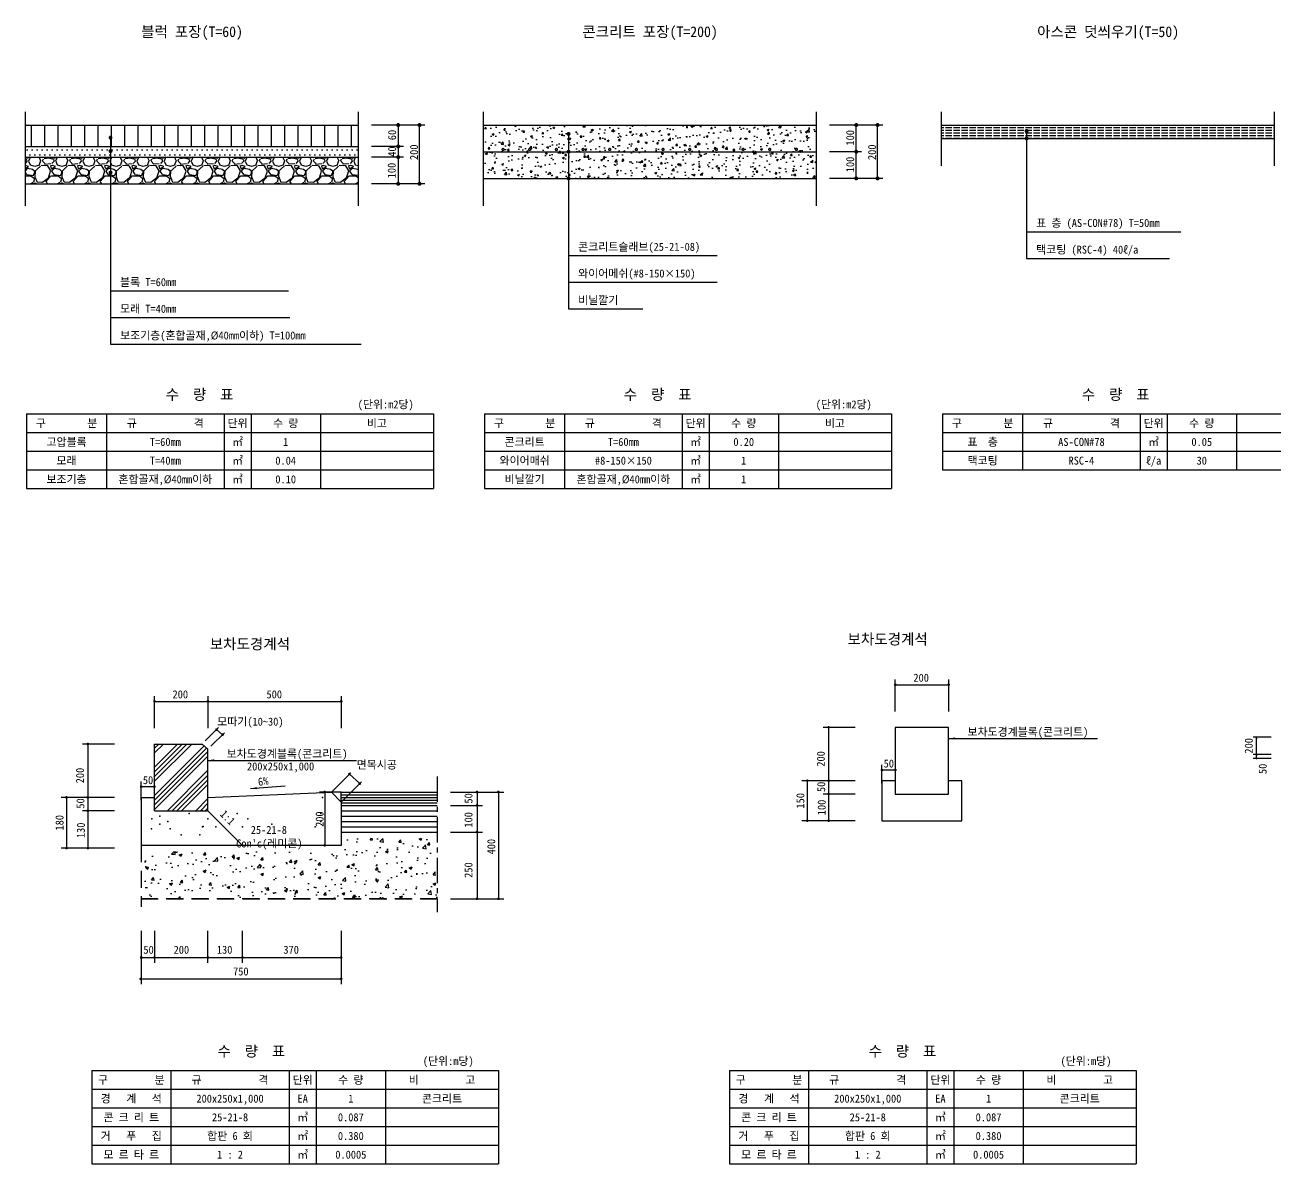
# Model space of a CAD drawing. Header units: inches. Extents: x 75 to 811, y 32 to 509.
# Drawn here: x 74.6 to 543.6, y 81.2 to 508.2 of the extents above; entities that cross this region are included whole.
import ezdxf
from ezdxf.enums import TextEntityAlignment as Align

# ---------------------------------------------------------------- set-up
doc = ezdxf.new("R2010")
doc.units = ezdxf.units.IN
doc.header["$MEASUREMENT"] = 0
for name, pattern in [('CENTER', [50.8, 31.75, -6.35, 6.35, -6.35]), ('HIDDEN', [9.525, 6.35, -3.175]), ('HIDDEN2', [4.7625, 3.175, -1.5875])]:
    doc.linetypes.add(name, pattern=pattern)
for name, color, linetype in [('-C-계획고', 3, 'Continuous'), ('ARHT', 8, 'Continuous'), ('COCN', 1, 'Continuous'), ('CODN', 1, 'Continuous'), ('COMM', 7, 'Continuous'), ('FORM', 7, 'Continuous'), ('TEXT', 3, 'Continuous')]:
    doc.layers.add(name, color=color, linetype=linetype)
doc.styles.add('돋움', font='')
doc.styles.get('돋움').set_extended_font_data('DotumChe')
pattern_1 = [(50, (-139.574, -37.071), (7.1726, -0.62752), [0.75, -8.25]), (355, (-139.574, -37.071), (-1.38751, 7.52192), [0.6, -6.6]), (100.4514, (-138.976, -37.123), (5.78509, 6.8944), [0.6374, -7.01142]), (46.1842, (-139.574, -35.071), (10.67241, -1.65519), [1.125, -12.375]), (96.6356, (-138.684, -35.209), (9.34662, 9.74119), [0.9561, -10.51714]), (351.1842, (-139.574, -35.071), (9.34662, 9.74119), [0.9, -9.9]), (21, (-138.574, -35.571), (5.96907, -4.02619), [0.75, -8.25]), (326, (-138.574, -35.571), (2.43315, 7.2515), [0.6, -6.6]), (71.4514, (-138.0764, -35.9065), (8.402224, 3.22531), [0.6374, -7.01142]), (37.5, (-139.5738, -37.071), (0.121599, 3.3289385), [0, -6.52, 0, -6.7, 0, -6.625]), (7.5, (-139.5738, -37.071), (2.630695, 3.944117), [0, -3.82, 0, -6.37, 0, -2.525]), (327.5, (-141.8038, -37.071), (5.338224, -0.225549), [0, -2.5, 0, -7.8, 0, -10.35]), (317.5, (-142.804, -37.071), (5.831862, 1.00105), [0, -3.25, 0, -5.18, 0, -7.35])]

# ---------------------------------------------------------------- blocks, each defined once
blk = doc.blocks.new('_DOT')
at = {"color": 0, "linetype": 'ByBlock'}
blk.add_line((-0.5, 0), (-1, 0), dxfattribs=at)
at = {"color": 0, "linetype": 'ByBlock', "const_width": 0.5}
blk.add_lwpolyline([(-0.25, 0, 1), (0.25, 0, 1)], format="xyb", close=True, dxfattribs=at)

msp = doc.modelspace()

# ---------------------------------------------------------------- hatches: boundary and pattern name
at = {"layer": 'ARHT', "linetype": 'Continuous'}
h = msp.add_hatch(dxfattribs=at)
h.set_pattern_fill('ACAD_ISO05W100', color=256, angle=90, style=0)
h.set_pattern_definition([(90, (-2612.972, -1511.939), (-5, 3e-16), [24, -3, 0.5, -3, 0.5, -3])])
h.paths.add_polyline_path([(74.56, 470.71), (74.56, 462.71), (199.49, 462.71), (199.49, 470.71)])
at = {"layer": 'ARHT'}
h = msp.add_hatch(dxfattribs=at)
h.set_pattern_fill('AR-CONC', color=256)
h.set_pattern_definition(pattern_1)
h.paths.add_polyline_path([(246.31, 470.71), (246.31, 460.71), (371.24, 460.71), (371.24, 470.71)])
h = msp.add_hatch(dxfattribs=at)
h.set_pattern_fill('ACAD_ISO02W100', color=256, scale=0.2)
h.set_pattern_definition([(0, (-132.3222, -18.171), (0, 1), [2.4, -0.6])])
h.paths.add_polyline_path([(418.06, 470.71), (418.06, 465.71), (542.99, 465.71), (542.99, 470.71)])
h = msp.add_hatch(dxfattribs=at)
h.set_pattern_fill('DOTS', color=256, scale=30, style=0)
h.set_pattern_definition([(0, (3765.3883, -1616.146), (0.9375, 1.875), [0, -1.875])])
h.paths.add_polyline_path([(74.56, 462.71), (74.56, 458.71), (199.49, 458.71), (199.49, 462.71)])
h = msp.add_hatch(dxfattribs=at)
h.set_pattern_fill('AR-CONC', color=256)
h.set_pattern_definition(pattern_1)
h.paths.add_polyline_path([(246.31, 460.71), (246.31, 450.71), (371.24, 450.71), (371.24, 460.71)])
h = msp.add_hatch(dxfattribs=at)
h.set_pattern_fill('GRAVEL', color=256, scale=0.4, style=0)
h.set_pattern_definition([(228.0128, (756.0178, -30.5203), (-81.28006906, -91.44011236), [1.36688, -135.322]), (184.9697, (755.10343, -31.5363), (121.92019722, 10.1599283), [2.34562, -232.216]), (132.5104, (752.7666, -31.7395), (101.59992607, -111.76010917), [1.65393, -163.7388]), (267.2737, (748.80423, -34.2795), (10.15995588, 203.1999346), [2.13602, -211.4656]), (292.8337, (748.70263, -36.4131), (-50.80014422, 121.92006932), [2.09454, -207.3592]), (357.2737, (749.51543, -38.3435), (-203.1999346, 10.15995588), [2.13602, -211.4656]), (37.6942, (751.64903, -38.4451), (-132.08008345, -101.59990943), [2.82478, -279.6524]), (72.2553, (753.88423, -36.7179), (71.12014226, 223.52006482), [2.66688, -264.0212]), (121.4296, (754.69703, -34.1779), (-81.28002094, 132.07984464), [2.14325, -212.182]), (175.2364, (753.5794, -32.3491), (111.7599122, -10.15990465), [2.44685, -119.8956]), (222.3974, (751.14103, -32.1459), (-121.92000367, -111.7598546), [3.16431, -313.2672]), (138.8141, (758.8626, -34.3811), (-71.1199547, 60.9599062), [1.08002, -106.9224]), (171.4692, (758.04983, -33.6699), (132.07979838, -20.3200512), [2.05473, -203.4184]), (225, (756.018, -33.365), (-2e-15, -10.159993), [1.43684, -12.93156]), (203.1986, (755.3066, -32.1459), (50.8001713, 20.320089), [0.77376, -76.6024]), (291.8014, (754.5954, -32.4507), (-10.160007, 30.4800196), [1.09426, -53.6192]), (30.9638, (755.0018, -33.4667), (30.479968, 20.320016), [1.77728, -57.4652]), (161.5651, (756.5258, -32.5523), (20.320009, -10.159985), [1.28515, -30.8436]), (16.3895, (748.7026, -32.4507), (101.60005606, 30.4799366), [1.80035, -178.2352]), (70.3462, (750.4298, -31.9427), (-40.63988675, -111.75984195), [1.5104, -149.5288]), (293.1986, (756.5258, -30.5203), (-20.320089, 50.8001713), [1.54752, -75.8288]), (343.6105, (757.1354, -31.9427), (-101.60005606, 30.4799366), [1.80035, -178.2352]), (339.444, (748.7026, -38.7499), (-50.800063, 20.3199753), [1.73614, -85.0708]), (294.7751, (750.3282, -39.3595), (-50.7998816, 111.7599481), [1.45469, -144.0144]), (66.8014, (756.6274, -40.6803), (20.320089, 50.8001713), [1.54752, -75.8288]), (17.354, (757.237, -39.2579), (-132.08000713, -40.6399387), [1.70313, -168.6096]), (69.444, (751.649, -40.6803), (-20.3199753, -50.800063), [0.86807, -85.9392]), (101.3099, (756.0178, -40.6803), (-10.15995, 40.63987), [0.51806, -51.288]), (165.9638, (755.9162, -40.1723), (30.4800214, -10.1599824), [2.09454, -39.7962]), (186.009, (753.8842, -39.6643), (101.59985018, 10.15997627), [1.94107, -192.1656]), (303.6901, (755.0018, -34.381), (-10.1600035, 20.31998), [1.4653, -35.16712]), (353.1572, (755.81463, -35.6003), (172.72007143, -20.320091), [2.55823, -253.264]), (60.9454, (758.3546, -35.9051), (-40.6399055, -71.1198304), [1.04603, -103.5576]), (90, (758.863, -34.991), (-10.16, 10.16), [0.6096, -9.5504]), (120.2564, (753.681, -39.3595), (40.63991387, -71.1199641), [1.41147, -139.7356]), (48.0128, (752.9698, -38.1403), (81.28006906, 91.44011236), [2.73377, -133.9552]), (0, (754.799, -36.108), (10.16, 10.16), [2.6416, -7.5184]), (325.3048, (757.4402, -36.1083), (-101.59982396, 71.12000676), [1.60644, -159.0372]), (254.0546, (758.761, -37.0227), (-10.160026, -40.6400968), [1.47932, -72.4868]), (207.646, (758.35463, -38.4451), (-193.0399322, -101.6000639), [2.40858, -238.45]), (175.4261, (756.22103, -39.5627), (-132.08003042, 10.15995084), [2.54812, -252.2632]), (175.4261, (756.22103, -39.5627), (-132.08003042, 10.15995084), [2.54812, -252.2632])])
h.paths.add_polyline_path([(74.56, 458.71), (74.56, 448.71), (199.49, 448.71), (199.49, 458.71)])
h = msp.add_hatch(dxfattribs=at)
h.set_pattern_fill('AR-CONC', color=256, scale=1.5, style=0)
h.set_pattern_definition([(50, (45.313, -27.561), (10.7589, -0.94128), [1.125, -12.375]), (355, (45.313, -27.561), (-2.08127, 11.2829), [0.9, -9.9]), (100.4514, (46.21, -27.64), (8.67764, 10.3416), [0.9561, -10.51713]), (46.184, (45.313, -24.561), (16.0086, -2.4828), [1.6875, -18.5625]), (96.6356, (46.647, -24.768), (14.0199, 14.6118), [1.43415, -15.7757]), (351.184, (45.313, -24.561), (14.0199, 14.6118), [1.35, -14.85]), (21, (46.813, -25.311), (8.9536, -6.03928), [1.125, -12.375]), (326, (46.813, -25.311), (3.64973, 10.87725), [0.9, -9.9]), (71.4514, (47.559, -25.815), (12.60334, 4.83796), [0.9561, -10.51713]), (37.5, (45.313, -27.5614), (0.1824, 4.99341), [0, -9.78, 0, -10.05, 0, -9.9375]), (7.5, (45.313, -27.5614), (3.94604, 5.91618), [0, -5.73, 0, -9.555, 0, -3.7875]), (327.5, (41.968, -27.5614), (8.007337, -0.338323), [0, -3.75, 0, -11.7, 0, -15.525]), (317.5, (40.468, -27.5614), (8.7478, 1.50157), [0, -4.875, 0, -7.77, 0, -11.025])])
h.paths.add_polyline_path([(118.11, 198.38), (118.11, 180.65), (229.05, 180.65), (229.05, 203.39), (193.11, 203.39), (193.11, 198.38)])

# ---------------------------------------------------------------- linework, layer by layer
at = {"layer": '-C-계획고'}
msp.add_lwpolyline([(420.89, 244.89), (400.89, 244.89), (400.89, 219.89), (420.89, 219.89)], close=True, dxfattribs=at)
msp.add_lwpolyline([(400.89, 224.89), (395.89, 224.89), (395.89, 209.89), (425.89, 209.89), (425.89, 224.89), (420.89, 224.89)], dxfattribs=at)
at = {"layer": 'ARHT'}
for p, q in [((123.11, 224.71), (137.05, 238.66)), ((123.11, 226.48), (135.28, 238.66)), ((123.11, 228.25), (133.52, 238.66)), ((123.11, 230.02), (131.75, 238.66)), ((123.11, 237.09), (124.68, 238.66)), ((123.11, 235.32), (126.45, 238.66)), ((123.11, 219.41), (141.7, 238)), ((123.11, 217.64), (142.62, 237.15)), ((123.11, 215.87), (143.11, 235.87)), ((123.11, 214.11), (143.11, 234.11)), ((127.96, 213.66), (143.11, 228.8)), ((129.73, 213.66), (143.11, 227.04)), ((131.5, 213.66), (143.11, 225.27)), ((133.27, 213.66), (143.11, 223.5)), ((138.57, 213.66), (143.11, 218.2)), ((140.34, 213.66), (143.11, 216.43)), ((193.1, 219.66), (229.05, 219.66)), ((193.1, 218.66), (229.05, 218.66)), ((193.1, 217.66), (229.05, 217.66)), ((193.1, 216.66), (229.05, 216.66)), ((142.1, 213.66), (143.11, 214.66)), ((193.1, 213.66), (229.05, 213.66)), ((193.1, 211.66), (229.05, 211.66)), ((193.1, 209.66), (229.05, 209.66)), ((193.1, 207.66), (229.05, 207.66))]:
    msp.add_line(p, q, dxfattribs=at)
for p in [(186.11, 218.67), (125.11, 211.67), (136.11, 212.67), (141.11, 213.67), (154.11, 212.67), (185.45, 212.67), (121.98, 206.9), (122.11, 210.67), (125.11, 208.67), (128.11, 209.67), (128.98, 206.9), (141.11, 207.67), (141.42, 207.73), (143.11, 210.67), (146.11, 207.67), (156.11, 207.67), (158.11, 210.67), (167.11, 208.67), (183.34, 207.67), (185.45, 209.67), (133.11, 204.66), (140.11, 204.66)]:
    msp.add_point(p, dxfattribs=at)
at = {"layer": 'COCN', "linetype": 'CENTER', "ltscale": 0.3}
msp.add_line((229.05, 226.52), (229.05, 175.65), dxfattribs=at)
at = {"layer": 'COCN'}
for points in [[(74.56, 475.71), (74.56, 440.4)], [(199.49, 475.71), (199.49, 440.4)], [(246.31, 475.71), (246.31, 440.4)], [(371.24, 475.71), (371.24, 440.4)], [(418.06, 475.71), (418.06, 455.4)], [(542.99, 475.71), (542.99, 455.4)]]:
    msp.add_lwpolyline(points, dxfattribs=at)
at = {"layer": 'CODN', "linetype": 'Continuous'}
for p, q in [((224.49, 470.71), (204.49, 470.71)), ((222.49, 448.71), (222.49, 470.71)), ((396.24, 470.71), (376.24, 470.71)), ((386.24, 450.71), (386.24, 470.71)), ((394.24, 450.71), (394.24, 470.71)), ((106.61, 465.97), (106.61, 388.52)), ((278.36, 467.37), (278.36, 401.77)), ((450.11, 468.49), (450.11, 420.7)), ((216.49, 462.71), (204.49, 462.71)), ((388.24, 460.71), (376.24, 460.71)), ((216.49, 458.71), (204.49, 458.71)), ((396.24, 450.71), (376.24, 450.71)), ((224.49, 448.71), (204.49, 448.71)), ((216.49, 448.71), (204.49, 448.71)), ((450.11, 430.7), (507.92, 430.7)), ((278.36, 421.77), (334.05, 421.77)), ((450.11, 420.7), (503.71, 420.7)), ((106.61, 408.52), (173.37, 408.52)), ((278.36, 411.77), (334.05, 411.77)), ((278.36, 401.77), (306.24, 401.77)), ((106.61, 398.52), (173.8, 398.52)), ((106.61, 388.52), (200.57, 388.52)), ((400.89, 250.89), (400.89, 262.89)), ((420.89, 262.89), (420.89, 250.89)), ((400.89, 260.89), (420.89, 260.89)), ((123.11, 244.66), (123.11, 256.66)), ((123.11, 254.66), (193.11, 254.66)), ((143.11, 256.66), (143.11, 244.66)), ((193.11, 256.66), (193.11, 244.66)), ((385.89, 244.89), (373.89, 244.89)), ((375.89, 244.89), (375.89, 209.74)), ((420.89, 240.73), (476.65, 240.73)), ((108.11, 238.66), (96.11, 238.66)), ((98.11, 238.66), (98.11, 199.51)), ((143.11, 232.53), (198.86, 232.53)), ((395.89, 223.9), (395.89, 230.9)), ((400.89, 228.9), (395.89, 228.9)), ((118.11, 217.67), (118.11, 224.67)), ((123.11, 222.67), (118.11, 222.67)), ((159.11, 221.94), (172.11, 222.94)), ((385.89, 224.89), (365.89, 224.89)), ((367.89, 224.89), (367.89, 209.74)), ((108.11, 218.66), (88.11, 218.66)), ((90.11, 218.66), (90.11, 199.51)), ((385.89, 219.89), (373.89, 219.89)), ((108.11, 213.66), (96.11, 213.66)), ((118.11, 168.61), (118.11, 148.61)), ((123.11, 168.61), (123.11, 156.61)), ((143.11, 156.61), (143.11, 168.61)), ((156.1, 156.61), (156.1, 168.61)), ((193.11, 168.61), (193.11, 148.61)), ((118.14, 158.61), (193.11, 158.61)), ((117.95, 150.61), (193.11, 150.61))]:
    msp.add_line(p, q, dxfattribs=at)
at = {"layer": 'CODN'}
for p, q in [((142.11, 239.84), (147.13, 244.84)), ((148.58, 242.16), (146.33, 244.12)), ((144.27, 237.82), (149.38, 242.89)), ((541.87, 241.18), (535.03, 241.18)), ((536.31, 233.19), (536.31, 241.18)), ((541.87, 234.79), (535.03, 234.79)), ((541.87, 234.79), (535.03, 234.79)), ((536.31, 236.71), (536.31, 238.63)), ((536.31, 233.19), (536.31, 234.79)), ((541.87, 233.19), (535.03, 233.19)), ((189.69, 220.87), (196.72, 227.9)), ((200.07, 223.82), (196.21, 227.39)), ((193.11, 220.66), (184.92, 220.66)), ((193.41, 217.17), (200.68, 224.43)), ((234.05, 220.66), (254.05, 220.66)), ((244.05, 220.66), (244.05, 180.65)), ((252.05, 220.66), (252.05, 180.65)), ((234.05, 215.66), (246.05, 215.66)), ((385.89, 209.89), (365.89, 209.89)), ((234.05, 205.66), (246.05, 205.66)), ((108.11, 199.66), (88.11, 199.66)), ((234.05, 180.65), (254.05, 180.65)), ((234.05, 180.65), (246.05, 180.65))]:
    msp.add_line(p, q, dxfattribs=at)
at = {"layer": 'CODN', "linetype": 'HIDDEN2', "ltscale": 5}
for p, q in [((193.11, 220.66), (189.48, 220.66)), ((193.11, 216.87), (193.11, 220.66))]:
    msp.add_line(p, q, dxfattribs=at)
at = {"layer": 'CODN', "linetype": 'Continuous', "const_width": 0.75}
for points in [[(214.11, 470.71, 1), (214.86, 470.71, 1)], [(222.11, 470.71, 1), (222.86, 470.71, 1)], [(385.86, 470.71, 1), (386.61, 470.71, 1)], [(393.86, 470.71, 1), (394.61, 470.71, 1)], [(449.74, 468.49, 1), (450.49, 468.49, 1)], [(106.24, 465.97, 1), (106.99, 465.97, 1)], [(277.99, 467.37, 1), (278.74, 467.37, 1)], [(449.74, 465.71, 1), (450.49, 465.71, 1)], [(106.24, 460.95, 1), (106.99, 460.95, 1)], [(214.11, 462.71, 1), (214.86, 462.71, 1)], [(277.99, 460.71, 1), (278.74, 460.71, 1)], [(385.86, 460.71, 1), (386.61, 460.71, 1)], [(214.11, 458.71, 1), (214.86, 458.71, 1)], [(106.24, 452.89, 1), (106.99, 452.89, 1)], [(277.99, 450.71, 1), (278.74, 450.71, 1)], [(385.86, 450.71, 1), (386.61, 450.71, 1)], [(393.86, 450.71, 1), (394.61, 450.71, 1)], [(214.11, 448.71, 1), (214.86, 448.71, 1)], [(222.11, 448.71, 1), (222.86, 448.71, 1)]]:
    msp.add_lwpolyline(points, format="xyb", close=True, dxfattribs=at)
at = {"layer": 'CODN', "linetype": 'Continuous'}
msp.add_lwpolyline([(214.49, 470.71), (214.49, 448.71)], dxfattribs=at)
at = {"layer": 'CODN', "const_width": 0.5}
for points in [[(400.64, 260.89, 1), (401.14, 260.89, 1)], [(420.64, 260.89, 1), (421.14, 260.89, 1)], [(122.86, 254.66, 1), (123.36, 254.66, 1)], [(142.86, 254.66, 1), (143.36, 254.66, 1)], [(192.86, 254.66, 1), (193.36, 254.66, 1)], [(146.12, 244.09, 1), (146.62, 244.09, 1)], [(375.64, 244.89, 1), (376.14, 244.89, 1)], [(148.37, 242.13, 1), (148.87, 242.13, 1)], [(97.86, 238.66, 1), (98.36, 238.66, 1)], [(195.96, 227.39, 1), (196.46, 227.39, 1)], [(367.64, 224.89, 1), (368.14, 224.89, 1)], [(375.64, 224.89, 1), (376.14, 224.89, 1)], [(395.64, 228.9, 1), (396.14, 228.9, 1)], [(400.64, 228.9, 1), (401.14, 228.9, 1)], [(117.86, 222.67, 1), (118.36, 222.67, 1)], [(122.86, 222.67, 1), (123.36, 222.67, 1)], [(186.67, 220.66, 1), (187.17, 220.66, 1)], [(199.82, 223.82, 1), (200.32, 223.82, 1)], [(243.8, 220.66, 1), (244.3, 220.66, 1)], [(251.8, 220.66, 1), (252.3, 220.66, 1)], [(89.86, 218.66, 1), (90.36, 218.66, 1)], [(97.86, 218.66, 1), (98.36, 218.66, 1)], [(243.8, 215.66, 1), (244.3, 215.66, 1)], [(375.64, 219.89, 1), (376.14, 219.89, 1)], [(97.86, 213.66, 1), (98.36, 213.66, 1)], [(367.64, 209.89, 1), (368.14, 209.89, 1)], [(375.64, 209.89, 1), (376.14, 209.89, 1)], [(243.8, 205.66, 1), (244.3, 205.66, 1)], [(89.86, 199.66, 1), (90.36, 199.66, 1)], [(97.86, 199.66, 1), (98.36, 199.66, 1)], [(186.67, 200.66, 1), (187.17, 200.66, 1)], [(243.8, 180.65, 1), (244.3, 180.65, 1)], [(251.8, 180.65, 1), (252.3, 180.65, 1)], [(117.89, 158.61, 1), (118.39, 158.61, 1)], [(122.86, 158.61, 1), (123.36, 158.61, 1)], [(142.86, 158.61, 1), (143.36, 158.61, 1)], [(155.85, 158.61, 1), (156.35, 158.61, 1)], [(192.86, 158.61, 1), (193.36, 158.61, 1)], [(117.7, 150.61, 1), (118.2, 150.61, 1)], [(192.86, 150.61, 1), (193.36, 150.61, 1)]]:
    msp.add_lwpolyline(points, format="xyb", close=True, dxfattribs=at)
at = {"layer": 'CODN'}
msp.add_lwpolyline([(186.92, 220.66), (186.92, 200.66)], dxfattribs=at)
at = {"layer": 'CODN', "linetype": 'Continuous'}
msp.add_point((123.11, 226.67), dxfattribs=at)
msp.add_point((123.11, 226.67), dxfattribs=at)
for points in [[(423.29, 240.33), (423.29, 241.13), (420.89, 240.73)], [(145.51, 232.13), (145.51, 232.93), (143.11, 232.53)], [(123.01, 226.65), (123.01, 226.68), (123.11, 226.67)], [(161.53, 221.73), (161.47, 222.53), (159.11, 221.94)]]:
    msp.add_solid(points, dxfattribs=at)
at = {"layer": 'COMM', "linetype": 'Continuous'}
for p, q in [((74.56, 470.71), (199.49, 470.71)), ((74.56, 470.71), (199.49, 470.71)), ((246.31, 470.71), (371.24, 470.71)), ((246.31, 470.71), (371.24, 470.71)), ((418.06, 470.71), (542.99, 470.71)), ((418.06, 470.71), (542.99, 470.71)), ((418.06, 465.71), (542.99, 465.71)), ((418.06, 465.71), (542.99, 465.71)), ((74.56, 462.71), (199.49, 462.71)), ((246.31, 460.71), (371.24, 460.71)), ((74.56, 458.71), (199.49, 458.71)), ((246.31, 450.71), (371.24, 450.71)), ((246.31, 450.71), (371.24, 450.71)), ((74.56, 448.71), (199.49, 448.71))]:
    msp.add_line(p, q, dxfattribs=at)
at = {"layer": 'COMM'}
for p, q in [((123.11, 213.66), (123.11, 238.66)), ((123.11, 238.66), (141.01, 238.66)), ((141.01, 238.66), (143.11, 236.69)), ((143.11, 213.66), (143.11, 236.69)), ((143.11, 218.66), (189.48, 220.66)), ((193.11, 216.87), (189.48, 220.66)), ((193.11, 220.66), (229.05, 220.66)), ((118.11, 218.66), (118.11, 200.66)), ((118.11, 218.66), (123.11, 218.66)), ((193.11, 216.87), (193.11, 200.66)), ((123.11, 213.66), (143.11, 213.66)), ((143.11, 213.65), (156.1, 200.66)), ((193.1, 215.66), (229.05, 215.66)), ((193.1, 205.66), (229.05, 205.66)), ((193.11, 200.66), (118.11, 200.66))]:
    msp.add_line(p, q, dxfattribs=at)
at = {"layer": 'COMM', "linetype": 'HIDDEN'}
for p, q in [((118.11, 180.65), (229.05, 180.65)), ((229.05, 180.65), (118.11, 180.65))]:
    msp.add_line(p, q, dxfattribs=at)
at = {"layer": 'COMM', "color": 1, "linetype": 'Continuous', "const_width": 0.3}
msp.add_lwpolyline([(246.31, 460.71), (371.24, 460.71)], dxfattribs=at)
at = {"layer": 'COMM', "color": 1, "linetype": 'Continuous', "const_width": 0.5}
for points in [[(253.44, 461.56, 1), (254.19, 461.56, 1)], [(263.44, 461.56, 1), (264.19, 461.56, 1)], [(263.44, 461.56, 1), (264.19, 461.56, 1)], [(273.44, 461.56, 1), (274.19, 461.56, 1)], [(283.44, 461.56, 1), (284.19, 461.56, 1)], [(293.44, 461.56, 1), (294.19, 461.56, 1)], [(303.44, 461.56, 1), (304.19, 461.56, 1)], [(313.44, 461.56, 1), (314.19, 461.56, 1)], [(323.44, 461.56, 1), (324.19, 461.56, 1)], [(333.44, 461.56, 1), (334.19, 461.56, 1)], [(343.44, 461.56, 1), (344.19, 461.56, 1)], [(353.44, 461.56, 1), (354.19, 461.56, 1)], [(363.44, 461.56, 1), (364.19, 461.56, 1)]]:
    msp.add_lwpolyline(points, format="xyb", close=True, dxfattribs=at)
at = {"layer": 'COMM', "linetype": 'HIDDEN'}
msp.add_lwpolyline([(118.11, 200.66), (118.11, 177.63)], dxfattribs=at)
at = {"layer": 'FORM'}
for p, q in [((75.14, 362.41), (227.7, 362.41)), ((75.14, 362.41), (75.14, 334.41)), ((105.14, 362.41), (105.14, 334.41)), ((149.22, 362.41), (149.22, 334.41)), ((159.3, 362.41), (159.3, 334.41)), ((185.3, 362.41), (185.3, 334.41)), ((227.7, 362.41), (227.7, 334.41)), ((246.89, 362.41), (399.45, 362.41)), ((246.89, 362.41), (246.89, 334.41)), ((276.89, 362.41), (276.89, 334.41)), ((320.97, 362.41), (320.97, 334.41)), ((331.05, 362.41), (331.05, 334.41)), ((357.05, 362.41), (357.05, 334.41)), ((399.45, 362.41), (399.45, 334.41)), ((418.64, 362.41), (571.2, 362.41)), ((418.64, 362.41), (418.64, 341.41)), ((448.64, 362.41), (448.64, 341.41)), ((492.72, 362.41), (492.72, 341.41)), ((502.8, 362.41), (502.8, 341.41)), ((528.8, 362.41), (528.8, 341.41)), ((75.14, 355.41), (227.7, 355.41)), ((246.89, 355.41), (399.45, 355.41)), ((418.64, 355.41), (571.2, 355.41)), ((75.14, 348.41), (227.7, 348.41)), ((246.89, 348.41), (399.45, 348.41)), ((418.64, 348.41), (571.2, 348.41)), ((75.14, 341.41), (227.7, 341.41)), ((246.89, 341.41), (399.45, 341.41)), ((418.64, 341.41), (571.2, 341.41)), ((418.64, 341.41), (571.2, 341.41)), ((75.14, 334.41), (227.7, 334.41)), ((246.89, 334.41), (399.45, 334.41)), ((99.57, 116.23), (99.57, 81.23)), ((99.57, 116.23), (252.12, 116.23)), ((129.23, 116.23), (129.23, 81.23)), ((173.65, 116.23), (173.65, 81.23)), ((183.73, 116.23), (183.73, 81.23)), ((209.73, 116.23), (209.73, 81.23)), ((252.12, 116.23), (252.12, 81.23)), ((338.69, 116.23), (338.69, 81.23)), ((338.69, 116.23), (491.25, 116.23)), ((368.35, 116.23), (368.35, 81.23)), ((412.77, 116.23), (412.77, 81.23)), ((422.85, 116.23), (422.85, 81.23)), ((448.85, 116.23), (448.85, 81.23)), ((491.25, 116.23), (491.25, 81.23)), ((99.57, 109.23), (252.12, 109.23)), ((338.69, 109.23), (491.25, 109.23)), ((99.57, 102.23), (252.12, 102.23)), ((338.69, 102.23), (491.25, 102.23)), ((99.57, 95.23), (252.12, 95.23)), ((338.69, 95.23), (491.25, 95.23)), ((99.57, 88.23), (252.12, 88.23)), ((338.69, 88.23), (491.25, 88.23)), ((99.57, 81.23), (252.12, 81.23)), ((338.69, 81.23), (491.25, 81.23))]:
    msp.add_line(p, q, dxfattribs=at)

# ---------------------------------------------------------------- block references
at = {"layer": 'CODN', "rotation": 270}
for p, xscale, yscale, zscale in [((536.31, 241.18), -0.5577952154188203, 0.5577952154188203, 0.5577952154189396), ((536.31, 234.79), -0.5577952154188203, 0.5577952154188203, 0.5577952154189396), ((536.31, 233.19), 0.5577952154189112, 0.5577952154189112, 0.5577952154189112)]:
    msp.add_blockref('_DOT', p, dxfattribs=dict(at, xscale=xscale, yscale=yscale, zscale=zscale))

# ---------------------------------------------------------------- texts
at = {"layer": 'TEXT', "style": '돋움'}
for s, height, p in [('블럭 포장(T=60)', 4, (137.18, 503.69)), ('콘크리트 포장(T=200)', 4, (308.93, 503.69)), ('아스콘 덧씌우기(T=50)', 4, (480.68, 503.69)), ('수  량  표', 4, (140.02, 367.69)), ('수  량  표', 4, (311.77, 367.69)), ('수  량  표', 4, (483.52, 367.69)), ('보차도경계석', 4, (158.9, 274.16)), ('보차도경계석', 4, (398.02, 275.97)), ('200', 3, (410.58, 262.01)), ('200', 3, (132.79, 255.78)), ('500', 3, (168.02, 255.78)), ('모따기(10~30)', 3, (159.06, 245.56)), ('200x250x1,000', 3, (170.39, 228.77)), ('면목시공', 3, (206.47, 229.4)), ('50', 3, (398.46, 229.85)), ('50', 3, (120.68, 223.62)), ('25-21-8', 3, (165.99, 204.96)), ('50', 3, (120.89, 160.04)), ('200', 3, (133.19, 160.04)), ('130', 3, (149.41, 160.04)), ('370', 3, (174.35, 160.04)), ('750', 3, (155.48, 151.91)), ('수  량  표', 4, (403.56, 121.5))]:
    msp.add_text(s, height=height, dxfattribs=at).set_placement(p, align=Align.CENTER)
at = {"layer": 'TEXT', "linetype": 'Continuous', "style": '돋움'}
for s, p in [('60', (213.7, 466.98)), ('100', (385.45, 465.93)), ('40', (213.7, 460.76)), ('100', (213.54, 453.65)), ('100', (385.45, 455.93)), ('200', (374.44, 233.08)), ('200', (96.66, 226.84)), ('150', (366.77, 217.39)), ('180', (88.99, 209.15))]:
    msp.add_text(s, height=3, rotation=90, dxfattribs=at).set_placement(p, align=Align.CENTER)
at = {"layer": 'TEXT', "style": '돋움'}
for s, rotation, p in [('200', 90, (221.9, 460.51)), ('200', 90, (393.65, 460.51)), ('50', 90, (374.6, 222.6)), ('50', 90, (96.82, 216.37)), ('50', 90, (242.33, 218.28)), ('100', 90, (374.76, 214.89)), ('1:1', 314.5628, (149.47, 210.06)), ('200', 90, (186.51, 210.5)), ('100', 90, (242.33, 210.23)), ('130', 90, (96.98, 206.31)), ('400', 90, (250.87, 200.18)), ('250', 90, (242.33, 191.41))]:
    msp.add_text(s, height=3, rotation=rotation, dxfattribs=at).set_placement(p, align=Align.CENTER)
for s, height, p in [('표 층 (AS-CON#78) T=50mm', 3, (453.71, 432.5)), ('콘크리트슬래브(25-21-08)', 3, (281.96, 423.57)), ('택코팅 (RSC-4) 40ℓ/a', 3, (453.71, 422.5)), ('블록 T=60mm', 3, (110.21, 410.32)), ('와이어메쉬(#8-150×150)', 3, (281.96, 413.57)), ('모래 T=40mm', 3, (110.21, 400.32)), ('비닐깔기', 3, (281.96, 403.57)), ('보조기층(혼합골재,Ø40mm이하) T=100mm', 3, (110.21, 390.32)), ('(단위:m2당)', 3, (199.31, 364.48)), ('(단위:m2당)', 3, (371.06, 364.48)), ('보차도경계블록(콘크리트)', 3, (427.97, 241.72)), ('보차도경계블록(콘크리트)', 3, (150.19, 233.51)), ("Con'c(레미콘)", 3, (153.74, 199.89)), ('수  량  표', 4, (146.72, 121.5)), ('(단위:m당)', 3, (223.74, 118.3)), ('(단위:m당)', 3, (462.86, 118.3))]:
    msp.add_text(s, height=height, dxfattribs=at).set_placement(p)
for s, p in [('구        분', (90.14, 358.91)), ('규           격', (127.18, 358.91)), ('단위', (154.26, 358.91)), ('수 량', (172.3, 358.91)), ('비고', (206.5, 358.91)), ('구        분', (261.89, 358.91)), ('규           격', (298.93, 358.91)), ('단위', (326.01, 358.91)), ('수 량', (344.05, 358.91)), ('비고', (378.25, 358.91)), ('구        분', (433.64, 358.91)), ('규           격', (470.68, 358.91)), ('단위', (497.76, 358.91)), ('수 량', (515.8, 358.91)), ('고압블록', (90.14, 351.91)), ('T=60mm', (127.18, 351.91)), ('㎡', (154.26, 351.91)), ('1', (172.3, 351.91)), ('콘크리트', (261.89, 351.91)), ('T=60mm', (298.93, 351.91)), ('㎡', (326.01, 351.91)), ('0.20', (344.05, 351.91)), ('표  층', (433.64, 351.91)), ('AS-CON#78', (470.68, 351.91)), ('㎥', (497.76, 351.91)), ('0.05', (515.8, 351.91)), ('모래', (90.14, 344.91)), ('T=40mm', (127.18, 344.91)), ('㎡', (154.26, 344.91)), ('0.04', (172.3, 344.91)), ('와이어매쉬', (261.89, 344.91)), ('#8-150×150', (298.93, 344.91)), ('㎥', (326.01, 344.91)), ('1', (344.05, 344.91)), ('택코팅', (433.64, 344.91)), ('RSC-4', (470.68, 344.91)), ('ℓ/a', (497.76, 344.91)), ('30', (515.8, 344.91)), ('보조기층', (90.14, 337.91)), ('혼합골재,Ø40mm이하', (127.18, 337.91)), ('㎥', (154.26, 337.91)), ('0.10', (172.3, 337.91)), ('비닐깔기', (261.89, 337.91)), ('혼합골재,Ø40mm이하', (298.93, 337.91)), ('㎥', (326.01, 337.91)), ('1', (344.05, 337.91)), ('구         분', (114.4, 112.73)), ('규           격', (151.44, 112.73)), ('단위', (178.69, 112.73)), ('수 량', (196.73, 112.73)), ('비         고', (230.93, 112.73)), ('구         분', (353.52, 112.73)), ('규           격', (390.56, 112.73)), ('단위', (417.81, 112.73)), ('수 량', (435.85, 112.73)), ('비         고', (470.05, 112.73)), ('경   계   석', (114.4, 105.73)), ('200x250x1,000', (151.44, 105.73)), ('EA', (178.69, 105.73)), ('1', (196.73, 105.73)), ('콘크리트', (230.93, 105.73)), ('경   계   석', (353.52, 105.73)), ('200x250x1,000', (390.56, 105.73)), ('EA', (417.81, 105.73)), ('1', (435.85, 105.73)), ('콘크리트', (470.05, 105.73)), ('콘 크 리 트', (114.4, 98.73)), ('25-21-8', (151.44, 98.73)), ('㎥', (178.69, 98.73)), ('0.087', (196.73, 98.73)), ('콘 크 리 트', (353.52, 98.73)), ('25-21-8', (390.56, 98.73)), ('㎥', (417.81, 98.73)), ('0.087', (435.85, 98.73)), ('거   푸   집', (114.4, 91.73)), ('합판 6 회', (151.44, 91.73)), ('㎡', (178.69, 91.73)), ('0.380', (196.73, 91.73)), ('거   푸   집', (353.52, 91.73)), ('합판 6 회', (390.56, 91.73)), ('㎡', (417.81, 91.73)), ('0.380', (435.85, 91.73)), ('모 르 타 르', (114.4, 84.73)), ('1 : 2', (151.44, 84.73)), ('㎥', (178.69, 84.73)), ('0.0005', (196.73, 84.73)), ('모 르 타 르', (353.52, 84.73)), ('1 : 2', (390.56, 84.73)), ('㎥', (417.81, 84.73)), ('0.0005', (435.85, 84.73))]:
    msp.add_text(s, height=3, dxfattribs=at).set_placement(p, align=Align.MIDDLE_CENTER)
msp.add_text('200', height=3, rotation=90, dxfattribs=at).set_placement((533.41, 237.99), align=Align.MIDDLE_CENTER)
for s, rotation, p in [('50', 90, (540.12, 227.42)), ('6%%%', 8, (162.11, 222.94))]:
    msp.add_text(s, height=3, rotation=rotation, dxfattribs=at).set_placement(p)

doc.saveas('drawing.dxf')
